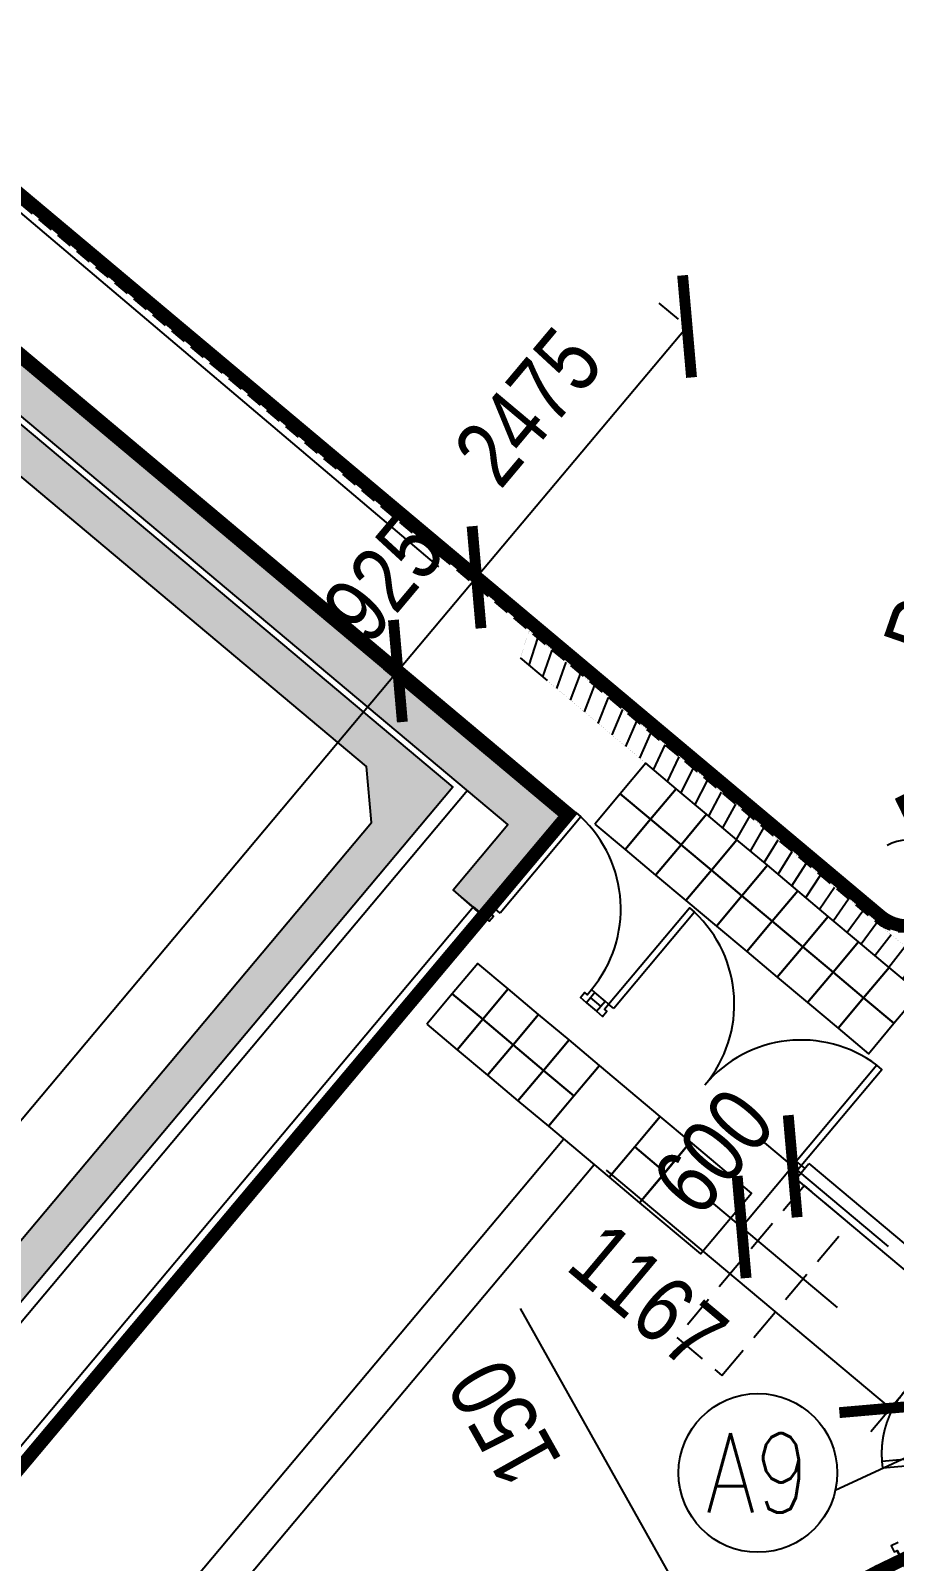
# Model space of a CAD drawing. Header units: millimetres. Extents: x 834140250 to 834644390, y 817877047 to 817987022.
# Drawn here: x 834383485 to 834390013, y 817957464 to 817969035 of the extents above; entities that cross this region are included whole.
import ezdxf
from ezdxf.enums import TextEntityAlignment as Align

# ---------------------------------------------------------------- set-up
doc = ezdxf.new("R2010")
doc.units = ezdxf.units.MM
doc.header["$LTSCALE"] = 1000
doc.header["$MEASUREMENT"] = 0
doc.linetypes.add('3B52X-MAGP-P-L000_XB$0$HIDDEN', pattern=[0.375, 0.25, -0.125])
doc.linetypes.add('3B52X-MAGP-P-L000_XB$0$HIDDEN2', pattern=[0.1875, 0.125, -0.0625])
doc.layers.get('Defpoints').update_dxf_attribs({"color": 150})
for name, color, linetype in [('3B52X-MAGP-P-L000_XB$0$VPA Window', 4, 'Continuous'), ('3B52X-MAGP-P-L000_XB$0$VPA060_Hatch', 252, 'Continuous'), ('3B52X-MAGP-P-L000_XB$0$VPA060_Tactile', 8, 'Continuous'), ('3B52X-MAGP-P-L000_XB$0$VPA090_Building Line Above', 1, '3B52X-MAGP-P-L000_XB$0$HIDDEN2'), ('3B52X-MAGP-P-L000_XB$0$VPA220_Wall-Conc', 3, 'Continuous'), ('3B52X-MAGP-P-L000_XB$0$VPA240_Retaining wall', 3, 'Continuous'), ('3B52X-MAGP-P-L000_XB$0$VPA240_Stair Ramp', 1, 'Continuous'), ('3B52X-MAGP-P-L000_XB$0$VPA315_Door', 1, 'Continuous'), ('3B52X-MAGP-P-L000_XB$0$VPA315_Doors', 1, 'Continuous'), ('3B52X-MAGP-P-L000_XB$0$VPA520_Drainage', 8, 'Continuous'), ('3B52X-MAGP-P-L000_XB$0$VPA726_Loose Furniture', 7, '3B52X-MAGP-P-L000_XB$0$HIDDEN'), ('GFA', 2, 'Continuous'), ('MGD031_1', 7, 'Continuous'), ('VPA040_Text', 3, 'Continuous')]:
    doc.layers.add(name, color=color, linetype=linetype)
doc.layers.add('VPA280_Structure', color=2, linetype='Continuous', lineweight=5)
doc.styles.add('1_2.5mm', font='arial.ttf', dxfattribs={"width": 0.8, "height": 0.0025})
doc.styles.add('Style-Arial', font='arial.ttf', dxfattribs={"width": 0.8})
doc.styles.add('T1', font='simplex.shx', dxfattribs={"width": 0.8})
doc.dimstyles.get("Standard").update_dxf_attribs({"dimtxt": 0.18, "dimasz": 0.18, "dimexe": 0.18, "dimexo": 0.06249999999999999, "dimgap": 0.09, "dimtad": 0, "dimtih": 1, "dimtoh": 1, "dimdec": 4, "dimzin": 1, "dimdsep": 46, "dimtxsty": '1_2.5mm', "dimcen": 0, "dimadec": 0, "dimazin": 0, "dimtfac": 1, "dimtdec": 4, "dimtofl": 0, "dimtmove": 0, "dimatfit": 3, "dimfxl": 0, "dimtolj": 1, "dimtzin": 1, "dimarcsym": 0})

# ---------------------------------------------------------------- blocks, each defined once
blk = doc.blocks.new('_ArchTick')
at = {"color": 0, "linetype": 'ByBlock', "const_width": 0.15}
blk.add_lwpolyline([(-0.5, -0.5), (0.5, 0.5)], dxfattribs=at)
blk = doc.blocks.new('*D32')
at = {"layer": 'Defpoints', "color": 0}
for p in [(834386260.5289018, 817964194.6418462), (834386404.9058297, 817964073.4952191), (834379044.9876467, 817955302.2864102)]:
    blk.add_point(p, dxfattribs=at)
at = {"layer": 'MGD031_1', "color": 0, "lineweight": -2}
for p, q in [((834386195.1626835, 817964249.4906161), (834386050.7857556, 817964370.6372432)), ((834378900.6107719, 817955423.4329928), (834386260.5289018, 817964194.6418462)), ((834378835.2445005, 817955478.2818072), (834378690.8676257, 817955599.4283898))]:
    blk.add_line(p, q, dxfattribs=at)
at = {"layer": 'MGD031_1', "color": 0, "lineweight": -2, "xscale": 547.6004642393601, "yscale": 547.6004642393601, "zscale": 547.6004642393601}
for p, rotation in [((834386260.5289018, 817964194.6418462), 49.99999993868348), ((834378900.6107719, 817955423.4329928), 229.9999999386835)]:
    blk.add_blockref('_ArchTick', p, dxfattribs=dict(at, rotation=rotation))
at = {"layer": 'MGD031_1', "color": 0, "insert": (834382175.2658908, 817960149.1278118), "char_height": 500, "attachment_point": 5, "rotation": 49.999999938683494, "style": 'Style-Arial'}
blk.add_mtext('11450', dxfattribs=at)
blk = doc.blocks.new('*D33')
at = {"layer": 'Defpoints', "color": 0}
for p in [(834386855.1074405, 817964903.2329535), (834386999.4843671, 817964782.0863274), (834386404.9058292, 817964073.4952193)]:
    blk.add_point(p, dxfattribs=at)
at = {"layer": 'MGD031_1', "color": 0, "lineweight": -2}
for p, q in [((834386789.741221, 817964958.0817244), (834386645.3642944, 817965079.2283504)), ((834386260.5289023, 817964194.641846), (834386855.1074405, 817964903.2329535)), ((834386195.1626831, 817964249.4906163), (834386050.7857561, 817964370.6372428))]:
    blk.add_line(p, q, dxfattribs=at)
at = {"layer": 'MGD031_1', "color": 0, "lineweight": -2, "xscale": 547.6004642393601, "yscale": 547.6004642393601, "zscale": 547.6004642393601}
for p, rotation in [((834386855.1074405, 817964903.2329535), 49.99999993868348), ((834386260.5289023, 817964194.641846), 229.9999999386835)]:
    blk.add_blockref('_ArchTick', p, dxfattribs=dict(at, rotation=rotation))
at = {"layer": 'MGD031_1', "color": 0, "insert": (834386152.5142255, 817964889.0277921), "char_height": 500, "attachment_point": 5, "rotation": 49.999999938683494, "style": 'Style-Arial'}
blk.add_mtext('925', dxfattribs=at)
blk = doc.blocks.new('*D34')
at = {"layer": 'Defpoints', "color": 0}
for p in [(834390221.894226, 817962898.7492847), (834390115.5243585, 817962591.6561154)]:
    blk.add_point(p, dxfattribs=at)
at = {"layer": 'MGD031_1', "color": 0, "lineweight": -2}
blk.add_line((834390221.8942258, 817962898.7492852), (834391175.1112256, 817965650.7168944), dxfattribs=at)
blk.add_arc((834390115.5243584, 817962591.6561158), 324.9934819936752, 8.272538129776175, 119.1656145439335, dxfattribs=at)
at = {"layer": 'MGD031_1', "color": 0, "lineweight": -2, "xscale": 547.6004642393601, "yscale": 547.6004642393601, "zscale": 547.6004642393601, "rotation": 250.8951149905775}
blk.add_blockref('_ArchTick', (834390221.8942258, 817962898.7492852), dxfattribs=at)
at = {"layer": 'MGD031_1', "color": 0, "insert": (834390377.6252134, 817964965.3973608), "char_height": 500, "attachment_point": 5, "rotation": 70.8951149905775, "style": 'Style-Arial'}
blk.add_mtext('R325', dxfattribs=at)
blk = doc.blocks.new('*D63')
at = {"layer": 'Defpoints', "color": 0}
for p in [(834392584.0147717, 817956723.8798493), (834389379.1210192, 817955983.6949282), (834389693.8677514, 817955330.7366765)]:
    blk.add_point(p, dxfattribs=at)
at = {"layer": 'MGD031_1', "color": 0, "lineweight": -2}
for p, q in [((834392465.1257513, 817956970.5212245), (834392150.379019, 817957623.479476)), ((834392269.2680395, 817957376.8381008), (834389379.1210192, 817955983.6949279)), ((834389574.9787312, 817955577.3780515), (834389260.2319989, 817956230.3363031))]:
    blk.add_line(p, q, dxfattribs=at)
at = {"layer": 'MGD031_1', "color": 0, "lineweight": -2, "xscale": 547.6004642393601, "yscale": 547.6004642393601, "zscale": 547.6004642393601}
for p, rotation in [((834392269.2680395, 817957376.8381008), 25.73555168244227), ((834389379.1210192, 817955983.6949279), 205.7355516824422)]:
    blk.add_blockref('_ArchTick', p, dxfattribs=dict(at, rotation=rotation))
at = {"layer": 'MGD031_1', "color": 0, "insert": (834390594.3814411, 817957157.0255622), "char_height": 500, "attachment_point": 5, "rotation": 25.73555168244229, "style": 'Style-Arial'}
blk.add_mtext('3208', dxfattribs=at)
blk = doc.blocks.new('*D64')
at = {"layer": 'Defpoints', "color": 0}
for p in [(834388945.4852672, 817956883.2945544), (834389018.9915309, 817956752.4604665), (834388746.3277049, 817956599.2702739)]:
    blk.add_point(p, dxfattribs=at)
at = {"layer": 'MGD031_1', "color": 0, "lineweight": -2}
for p, q in [((834388672.8214412, 817956730.1043618), (834387186.6272944, 817959375.3871654)), ((834388706.7791781, 817956749.1827717), (834388434.1153522, 817956595.9925792)), ((834388780.2854419, 817956618.3486838), (834388507.621616, 817956465.1584914)), ((834388746.3277049, 817956599.2702739), (834389014.55127, 817956121.8580961))]:
    blk.add_line(p, q, dxfattribs=at)
at = {"layer": 'MGD031_1', "color": 0, "lineweight": -2, "xscale": 547.6004642393601, "yscale": 547.6004642393601, "zscale": 547.6004642393601}
for p, rotation in [((834388672.8214412, 817956730.1043618), 299.3285000423941), ((834388746.3277049, 817956599.2702739), 119.3285000423941)]:
    blk.add_blockref('_ArchTick', p, dxfattribs=dict(at, rotation=rotation))
at = {"layer": 'MGD031_1', "color": 0, "insert": (834387066.3531749, 817958509.289485), "char_height": 500, "attachment_point": 5, "rotation": 119.3285000423941, "style": 'Style-Arial'}
blk.add_mtext('150', dxfattribs=at)
blk = doc.blocks.new('*D69')
at = {"layer": 'Defpoints', "color": 0}
for p in [(834388446.0067762, 817966799.1929483), (834388590.3837006, 817966678.0463241), (834386999.4843671, 817964782.0863273)]:
    blk.add_point(p, dxfattribs=at)
at = {"layer": 'MGD031_1', "color": 0, "lineweight": -2}
for p, q in [((834388380.6405544, 817966854.0417211), (834388236.2636302, 817966975.1883453)), ((834386855.1074404, 817964903.2329535), (834388446.0067762, 817966799.1929483)), ((834386789.7412211, 817964958.0817243), (834386645.3642943, 817965079.2283505))]:
    blk.add_line(p, q, dxfattribs=at)
at = {"layer": 'MGD031_1', "color": 0, "lineweight": -2, "xscale": 547.6004642393601, "yscale": 547.6004642393601, "zscale": 547.6004642393601}
for p, rotation in [((834388446.0067762, 817966799.1929483), 49.99999993868348), ((834386855.1074404, 817964903.2329535), 229.9999999386835)]:
    blk.add_blockref('_ArchTick', p, dxfattribs=dict(at, rotation=rotation))
at = {"layer": 'MGD031_1', "color": 0, "insert": (834387245.2531624, 817966191.3033432), "char_height": 500, "attachment_point": 5, "rotation": 49.999999938683494, "style": 'Style-Arial'}
blk.add_mtext('2475', dxfattribs=at)
blk = doc.blocks.new('*D77')
at = {"layer": 'Defpoints', "color": 0}
for p in [(834388858.5837852, 817959991.2336015), (834390178.5963701, 817959667.0781394), (834389792.814375, 817959207.3210652)]:
    blk.add_point(p, dxfattribs=at)
at = {"layer": 'MGD031_1', "color": 0, "lineweight": -2}
for p, q in [((834389968.853223, 817959843.0735352), (834389034.6226288, 817960626.9860749)), ((834389244.365776, 817960450.9906791), (834388858.5837852, 817959991.2336015)), ((834389583.071228, 817959383.3164611), (834388648.840638, 817960167.2289972))]:
    blk.add_line(p, q, dxfattribs=at)
at = {"layer": 'MGD031_1', "color": 0, "lineweight": -2, "xscale": 547.6004642393601, "yscale": 547.6004642393601, "zscale": 547.6004642393601}
for p, rotation in [((834389244.365776, 817960450.9906791), 50.00000025691691), ((834388858.5837852, 817959991.2336015), 230.0000002569169)]:
    blk.add_blockref('_ArchTick', p, dxfattribs=dict(at, rotation=rotation))
at = {"layer": 'MGD031_1', "color": 0, "insert": (834388646.1708326, 817960561.2025303), "char_height": 500, "attachment_point": 5, "rotation": 50.00000025691692, "style": 'Style-Arial'}
blk.add_mtext('600', dxfattribs=at)
blk = doc.blocks.new('*D78')
at = {"layer": 'Defpoints', "color": 0}
for p in [(834389658.302721, 817958235.2285231), (834391088.4839851, 817958124.2150989), (834390876.9023337, 817957872.0619063)]:
    blk.add_point(p, dxfattribs=at)
at = {"layer": 'MGD031_1', "color": 0, "lineweight": -2}
for p, q in [((834389982.9740775, 817958622.1567782), (834387838.2864321, 817960421.7633942)), ((834389834.2981179, 817958444.9716696), (834390158.9694743, 817958831.8999244)), ((834390912.4885877, 817957914.4719528), (834390700.9069365, 817957662.3187604)), ((834390876.9023335, 817957872.0619066), (834391296.3886259, 817957520.0711126))]:
    blk.add_line(p, q, dxfattribs=at)
at = {"layer": 'MGD031_1', "color": 0, "lineweight": -2, "xscale": 547.6004642393601, "yscale": 547.6004642393601, "zscale": 547.6004642393601}
for p, rotation in [((834389982.9740775, 817958622.1567782), 319.9999999386835), ((834390876.9023335, 817957872.0619066), 139.9999999386835)]:
    blk.add_blockref('_ArchTick', p, dxfattribs=dict(at, rotation=rotation))
at = {"layer": 'MGD031_1', "color": 0, "insert": (834388151.0535702, 817959468.646934), "char_height": 500, "attachment_point": 5, "rotation": 319.99999993868346, "style": 'Style-Arial'}
blk.add_mtext('1167', dxfattribs=at)
blk = doc.blocks.new('door_800')
at = {"layer": '3B52X-MAGP-P-L000_XB$0$VPA315_Door', "color": 253}
for points in [[(591.364559173584, 704.7609226703644), (552.7973053455353, 658.798253774643), (591.0995293855667, 626.6588755846024), (607.1692185401917, 645.8099875450134), (645.4714425802231, 613.6706093549728), (667.9690073728561, 640.4821661710739)], [(0, 0), (38.56725382804871, 45.96266889572144), (76.86947786808014, 13.82329070568085), (60.79978883266449, -5.327821373939514), (99.10201287269592, -37.4671995639801), (76.60444808006287, -64.27875638008118)]]:
    blk.add_lwpolyline(points, dxfattribs=at)
blk.add_lwpolyline([(131.2413910627365, 0.8350244760513306), (99.10201287269592, -37.4671995639801), (749.1123096942902, -582.8905342817307), (781.2516878843307, -544.5883102416992)], close=True, dxfattribs=at)
blk.add_arc((99.10201287269592, -37.4671995639801), 849.9999999545314, 323.3722893022553, 53.3722893022553, dxfattribs=at)
blk = doc.blocks.new('GFA_GF')
at = {"layer": '3B52X-MAGP-P-L000_XB$0$VPA060_Hatch'}
h = blk.add_hatch(dxfattribs=at)
h.set_pattern_fill('AR-CONC', color=253, scale=20, style=0)
h.set_pattern_definition([(100.0000034936039, (-2589.171031594276, 22801.16369593143), (101.8233703102381, 101.8233826693934), [15, -165]), (45.00000349360389, (-2589.171031594276, 22801.16369593143), (-133.0800530505929, 75.44201099675088), [12, -132]), (150.4514034936039, (-2580.685751676559, 22809.64897811413), (-31.25654429055805, 177.2654165779289), [12.748038, -140.2284223999999]), (96.18420349360387, (-2619.812810897827, 22826.87519848347), (162.5608400799546, 142.2321105501147), [22.5, -247.5]), (146.6356034936039, (-2606.266066789627, 22838.72786581516), (-29.08561148409133, 268.4288121395425), [19.1220576, -210.3426]), (41.1842034936039, (-2619.812810897827, 22826.87519848347), (-29.08582108746876, 268.4287894873709), [18, -198]), (71.0000034936039, (-2599.296614766121, 22835.76821243763), (138.4216818048328, 39.69178763793873), [15, -165]), (16.0000034936039, (-2599.296614766121, 22835.76821243763), (-79.81942432325009, 130.5015595458056), [12, -132]), (121.4514034936039, (-2587.761472582817, 22839.07585406303), (58.60238968035699, 170.1933001010494), [12.748038, -140.2284224]), (87.50000349360391, (-2589.171031594276, 22801.16369593143), (-49.43905923155839, 44.65900382116087), [0, -130.3999999999999, 0, -133.9999999999999, 0, -132.4999999999999]), (57.5000034936039, (-2589.171031594276, 22801.16369593143), (-26.60781775622365, 91.00918214252664), [0, -76.39999999999999, 0, -127.4, 0, -50.5]), (17.50000349360391, (-2617.839356899261, 22766.99811196327), (72.08249157022748, 78.88674814585838), [0, -50, 0, -156, 0, -207]), (7.500003493603904, (-2630.695108175278, 22751.6772223711), (59.63598943716401, 102.2185569642345), [0, -65, 0, -103.6, 0, -147])])
h.paths.add_polyline_path([(-1340.704459071159, 34200.77043092251), (-1163.189062833786, 34443.43951404095), (11844.13612949848, 23528.77547049522), (11233.59735751152, 22801.16369593143), (11008.28812217712, 22999.36964643002), (11421.59488248825, 23491.92976307869)])
h.paths.add_polyline_path([(-2589.171031594276, 24739.82126700878), (-2332.05189871788, 25046.24394118786), (-1795.820788383484, 24596.2926145792), (-2052.939791679382, 24289.8701107502)])
h = blk.add_hatch(dxfattribs=at)
h.set_pattern_fill('AR-CONC', color=253, scale=20, style=0)
h.set_pattern_definition([(49.99999999999999, (934.046479344368, 18390.07432639599), (143.4520365201507, -12.55042699651902), [15, -165]), (355, (934.046479344368, 18390.07432639599), (-27.7502667226, 150.4384267400024), [12, -132]), (100.4514, (946.0008153915405, 18389.02845835686), (115.7018763428043, 137.8879084121907), [12.748038, -140.2284224]), (46.18420000000002, (934.046479344368, 18430.07432639599), (213.4482097251289, -33.10380286580362), [22.49999999999999, -247.4999999999999]), (96.6356, (951.83382833004, 18427.31566500664), (186.9325411097407, 194.8235741800883), [19.1220576, -210.3426]), (351.1842, (934.046479344368, 18430.07432639599), (186.9323890267254, 194.8237201850649), [18, -198]), (21, (954.046479344368, 18420.07432639599), (119.3814104236923, -80.52377813306776), [15, -165]), (326.0000000000001, (954.046479344368, 18420.07432639599), (48.66306638431634, 145.0300090093706), [12, -132]), (71.4514, (963.9949259757996, 18413.36400520802), (168.044525716298, 64.50609934199048), [12.748038, -140.2284224]), (37.50000000000001, (934.046479344368, 18390.07432639599), (2.431971063458134, 66.5787707662623), [0, -130.4, 0, -134, 0, -132.5]), (7.499999999999999, (934.046479344368, 18390.07432639599), (52.61390748842972, 78.88234237647205), [0, -76.39999999999999, 0, -127.4, 0, -50.5]), (327.5, (889.4464793205261, 18390.07432639599), (106.7644872344818, -4.51097434687596), [0, -50, 0, -156, 0, -207]), (317.5, (869.4464793205261, 18390.07432639599), (116.6372338684772, 20.02099646646353), [0, -65, 0, -103.6, 0, -147])])
h.paths.add_polyline_path([(3351.913693785667, 24780.48001253605), (3388.890743613243, 24357.83039665222), (5955.139615535736, 22204.49191176891), (4348.165261149406, 20289.3744546175), (4385.140920877457, 19866.72318208218), (5542.423031210899, 18895.66009736061), (6598.021953821182, 18988.01306545734), (10390.93776750565, 23508.23945713043), (10353.96323335171, 23930.88694214821), (6056.462126851082, 27536.9181728363), (5633.812501430511, 27499.94111144543)], flags=16)
h.paths.add_polyline_path([(5789.671724915504, 28152.40404856205), (11006.42618668079, 23775.02774429321), (6555.123737335205, 18470.17135930061), (6325.310086727142, 18663.00790905952), (5867.398720860481, 18622.94584321976), (5671.99631690979, 18390.07432639599), (934.046479344368, 22365.68628764153)])
h.paths.add_polyline_path([(5339.653716444969, 21937.70152938366), (5302.674118280411, 22360.34810805321), (3196.054460525513, 24128.01706373692), (2773.404844641685, 24091.04001402855), (1552.111884474754, 22635.55974280834), (1589.088934540749, 22212.9101266861), (3695.705092549324, 20445.23700118065), (4118.353318452835, 20482.21239411831)], flags=16)
h = blk.add_hatch(dxfattribs=at)
h.set_pattern_fill('AR-CONC', color=253, scale=20, style=0)
h.set_pattern_definition([(49.99999999999999, (834399403.5779446, 817920156.1772425), (143.4520365201507, -12.55042699651902), [15, -165]), (355, (834399403.5779446, 817920156.1772425), (-27.7502667226, 150.4384267400024), [12, -132]), (100.4514, (834399415.5322806, 817920155.1313746), (115.7018763428043, 137.8879084121907), [12.748038, -140.2284224]), (46.18420000000002, (834399403.5779446, 817920196.1772425), (213.4482097251289, -33.10380286580362), [22.49999999999999, -247.4999999999999]), (96.6356, (834399421.3652936, 817920193.418581), (186.9325411097407, 194.8235741800883), [19.1220576, -210.3426]), (351.1842, (834399403.5779446, 817920196.1772425), (186.9323890267254, 194.8237201850649), [18, -198]), (21, (834399423.5779446, 817920186.1772425), (119.3814104236923, -80.52377813306776), [15, -165]), (326.0000000000001, (834399423.5779446, 817920186.1772425), (48.66306638431634, 145.0300090093706), [12, -132]), (71.4514, (834399433.5263911, 817920179.4669213), (168.044525716298, 64.50609934199048), [12.748038, -140.2284224]), (37.50000000000001, (834399403.5779446, 817920156.1772425), (2.431971063458134, 66.5787707662623), [0, -130.4, 0, -134, 0, -132.5]), (7.499999999999999, (834399403.5779446, 817920156.1772425), (52.61390748842972, 78.88234237647205), [0, -76.39999999999999, 0, -127.4, 0, -50.5]), (327.5, (834399358.9779447, 817920156.1772425), (106.7644872344818, -4.510974346875951), [0, -50, 0, -156, 0, -207]), (317.5, (834399338.9779447, 817920156.1772425), (116.6372338684772, 20.02099646646354), [0, -65, 0, -103.6, 0, -147])])
edge = h.paths.add_edge_path(flags=17)
edge.add_line((4669.99081492424, 6400.000000119209), (4375.864941716194, 6400.000000119209))
edge.add_line((4375.864941716194, 6400.000000119209), (4812.102622866631, 6033.953103899956))
edge.add_arc((8418.747860908508, 7644.784747481346), 3950.021323620073, 198.3688839907443, 204.066914657053, ccw=False)
edge = h.paths.add_edge_path()
edge.add_line((4812.102622866631, 6033.953103899956), (4375.864941716194, 6400.000000119209))
edge.add_line((4375.864941716194, 6400.000000119209), (4355.106813549995, 6400.000000119209))
edge.add_arc((8418.716197490692, 7644.763788342476), 4249.983307464022, 197.0308606786462, 218.098155601729)
edge.add_line((5074.171074867249, 5022.479281187057), (5306.47010576725, 5212.420541405678))
edge.add_arc((8418.747861385345, 7644.784748315811), 3950.021324394689, 204.0669146652843, 218.00898794895, ccw=False)
edge = h.paths.add_edge_path()
edge.add_line((14758.72696197033, 20234.85090553761), (15690.76899850368, 21345.61535251141))
edge.add_line((15690.76899850368, 21345.61535251141), (15920.58233129978, 21152.77907001972))
edge.add_line((15920.58233129978, 21152.77907001972), (14988.54029262066, 20042.01462078094))
edge.add_line((14988.54029262066, 20042.01462078094), (17301.99451732635, 18100.79604828358))
edge.add_line((17301.99451732635, 18100.79604828358), (18105.47902500629, 19058.35159659386))
edge.add_line((18105.47902500629, 19058.35159659386), (18335.2923579216, 18865.51531362534))
edge.add_line((18335.2923579216, 18865.51531362534), (16874.3315615654, 17124.41003656387))
edge.add_arc((19950.00000035763, 14543.61778283119), 4015.000000287576, 139.9999999877726, 179.9999999982988)
edge.add_line((15935, 14543.6177829504), (15935, 7999.999999523163))
edge.add_line((15935, 7999.999999523163), (15635, 7999.999999523163))
edge.add_line((15635, 7999.999999523163), (15635, 10999.99999952316))
edge.add_line((15635, 10999.99999952316), (15635, 11299.99999952316))
edge.add_line((15635, 11299.99999952316), (15635, 13971.4147452116))
edge.add_line((15635, 13971.4147452116), (14815.96099662781, 13971.4147452116))
edge.add_line((14815.96099662781, 13971.4147452116), (13053.97842180729, 17021.24373209476))
edge.add_arc((25735.29270875454, -4928.856331706047), 25350.00246262712, 120.0164774375186, 144.0164626531961)
edge.add_arc((8418.749066114426, 7644.785106897354), 3950.022491852898, 144.0168895969588, 198.3688838593637)
edge.add_line((4669.990908622742, 6400), (1577.308505892754, 6400.000000476837))
edge.add_arc((-2300.171882510185, 4785.405402541161), 4200.210694492894, 22.60699317670514, 49.99999998959423)
edge.add_line((399.6715105772018, 8002.953464508057), (-9595.549460887909, 16389.93964958191))
edge.add_line((-9595.549460887909, 16389.93964958191), (-9338.441015601158, 16696.35462939739))
edge.add_line((-9338.441015601158, 16696.35462939739), (-8765.843454003334, 16215.8885768652))
edge.add_line((-8765.843454003334, 16215.8885768652), (-8894.398885726929, 16062.6820756197))
edge.add_line((-8894.398885726929, 16062.6820756197), (-5387.807707905769, 13120.30660033226))
edge.add_line((-5387.807707905769, 13120.30660033226), (-5018.204831361771, 13560.78215587139))
edge.add_line((-5018.204831361771, 13560.78215587139), (-4864.995942115784, 13432.22463333607))
edge.add_line((-4864.995942115784, 13432.22463333607), (-5234.59881734848, 12991.74907898903))
edge.add_line((-5234.59881734848, 12991.74907898903), (-3549.301043510437, 11577.61633789539))
edge.add_line((-3549.301043510437, 11577.61633789539), (-3115.419398188591, 12094.69632971287))
edge.add_line((-3115.419398188591, 12094.69632971287), (-2962.210518836975, 11966.13881409168))
edge.add_line((-2962.210518836975, 11966.13881409168), (-3396.092154622078, 11449.0588157177))
edge.add_line((-3396.092154622078, 11449.0588157177), (-3281.192103862762, 11352.62340319157))
edge.add_line((-3281.192103862762, 11352.62340319157), (-3120.487859845161, 11544.14607441425))
edge.add_line((-3120.487859845161, 11544.14607441425), (-2507.652151584625, 11029.91617846489))
edge.add_line((-2507.652151584625, 11029.91617846489), (-2668.352561712265, 10838.40078175068))
edge.add_line((-2668.352561712265, 10838.40078175068), (528.2290325164795, 8156.162353157997))
edge.add_arc((-2446.506817698479, 4671.498859405518), 4581.695433269801, 26.278853227204877, 49.513768639956595, ccw=False)
edge.add_line((1661.669927000999, 6700), (4275.070816159248, 6700))
edge.add_arc((8418.750927686691, 7644.785138964653), 4250.02397940018, 144.0168745552077, 192.8442255567613, ccw=False)
edge.add_arc((25735.29270875454, -4928.856331706047), 25650.00246259042, 119.34633505658181, 144.0164626532238, ccw=False)
edge.add_line((13164.54626882076, 17429.56401216984), (14989.10889220238, 14271.4147452116))
edge.add_line((14989.10889220238, 14271.4147452116), (15635, 14271.4147452116))
edge.add_line((15635, 14271.4147452116), (15635.00000023842, 14543.6177829504))
edge.add_arc((19950.00000059605, 14543.6177829504), 4315.000000357628, 139.9999999910598, 180, ccw=False)
edge.add_line((16644.51822865009, 17317.24631953239), (17109.15823471546, 17870.98271584511))
edge.add_line((17109.15823471546, 17870.98271584511), (14565.89067590237, 20005.03756964207))
edge.add_line((14565.89067590237, 20005.03756964207), (14758.72696197033, 20234.85090553761))
at = {"layer": '3B52X-MAGP-P-L000_XB$0$VPA520_Drainage', "ltscale": 20}
h = blk.add_hatch(dxfattribs=at)
h.set_pattern_fill('ANSI31', color=253, scale=1000)
h.set_pattern_definition([(45, (-834236357.2756484, -817907475.1304626), (-88.38834764831843, 88.38834764831844), [])])
edge = h.paths.add_edge_path()
edge.add_line((11581.49129450321, 24956.88593828678), (14641.28103232384, 22389.42008244991))
edge.add_line((14641.28103232384, 22389.42008244991), (14512.72350847721, 22236.21119379997))
edge.add_line((14512.72350847721, 22236.21119379997), (11515.11334729195, 24751.5047699213))
edge.add_line((11515.11334729195, 24751.5047699213), (11581.48206865788, 24956.87494289875))
blk.add_lwpolyline([(11362.99005150795, 22823.13106334209), (11324.68782937527, 22855.27044379711), (11935.33605873585, 23583.01266467571), (11973.63828086853, 23550.8732842207)], close=True)
for points in [[(11233.59751284122, 22801.1635658741), (11279.56017947197, 22762.59630930424), (11311.69955992699, 22800.89853143692), (11292.54844880104, 22816.96822166443), (11324.68782937527, 22855.27044379711), (11297.87627387047, 22877.76801013947)], [(12014.96284472942, 22145.52020382881), (11969.00017809868, 22184.08746039867), (12001.1395585537, 22222.38968253136), (12020.29066967964, 22206.31999230385), (12052.43005013466, 22244.62221443653), (12079.24160563946, 22222.12464809418)]]:
    blk.add_lwpolyline(points)
blk.add_arc((11324.68782937527, 22855.27044379711), 950, 320.0000034931815, 46.98303937995968)
at = {"layer": '3B52X-MAGP-P-L000_XB$0$VPA Window', "color": 253}
blk.add_lwpolyline([(12079.24178624153, 22222.12489640713), (12014.96303331852, 22145.52044832706), (12091.56728076935, 22081.24145328999), (12155.84603333473, 22157.84590435028), (12079.24178624153, 22222.12489640713)], close=True, dxfattribs=at)
blk.add_lwpolyline([(12123.70665717125, 22119.54367887974), (12047.10239768028, 22183.8226634264)], dxfattribs=at)
at = {"layer": '3B52X-MAGP-P-L000_XB$0$VPA060_Hatch', "color": 253}
blk.add_line((11515.11334729195, 24751.5047699213), (11719.02905011177, 24580.39917945862), dxfattribs=at)
at = {"layer": '3B52X-MAGP-P-L000_XB$0$VPA060_Tactile', "color": 253}
for points in [[(12270.65344798565, 23725.91329145432), (12500.46678102016, 23533.07700872421), (12693.30306398869, 23762.89034163952), (12463.48973107338, 23955.72662448883), (12270.65344798565, 23725.91329145432)], [(12077.81716525555, 23496.09995830059), (12307.63049829006, 23303.26367557049), (12500.46678125858, 23533.07700848579), (12270.65344834328, 23725.91329133511), (12077.81716525555, 23496.09995830059)], [(12500.46678090096, 23533.07700848579), (12730.28011393547, 23340.24072575569), (12923.11639690399, 23570.054058671), (12693.30306398869, 23762.89034152031), (12500.46678090096, 23533.07700848579)], [(12307.63049781322, 23303.26367509365), (12537.44383084774, 23110.42739236355), (12730.28011381626, 23340.24072527885), (12500.46678090096, 23533.07700812817), (12307.63049781322, 23303.26367509365)], [(12730.28011369705, 23340.24072539806), (12960.09344673157, 23147.40444266796), (13152.92972970009, 23377.21777558327), (12923.11639678478, 23570.05405843258), (12730.28011369705, 23340.24072539806)], [(12960.09344661236, 23147.40444254875), (13189.90677964687, 22954.56815981865), (13382.74306261539, 23184.38149273396), (13152.92972970009, 23377.21777558327), (12960.09344661236, 23147.40444254875)], [(12537.44383072853, 23110.42739224434), (12767.25716376305, 22917.59110951424), (12960.09344673157, 23147.40444242954), (12730.28011381626, 23340.24072527885), (12537.44383072853, 23110.42739224434)], [(12767.25716376305, 22917.59110951424), (12997.07049679756, 22724.75482678413), (13189.90677976608, 22954.56815969944), (12960.09344685078, 23147.40444254875), (12767.25716376305, 22917.59110951424)], [(13189.90677940845, 22954.56815981865), (13419.72011244297, 22761.73187708855), (13612.55639541149, 22991.54521000385), (13382.74306249619, 23184.38149285316), (13189.90677940845, 22954.56815981865)], [(12997.07049655914, 22724.75482678413), (13226.88382959366, 22531.91854405403), (13419.72011256218, 22761.73187696934), (13189.90677964687, 22954.56815981865), (12997.07049655914, 22724.75482678413)], [(13419.72011220455, 22761.73187696934), (13649.53344523907, 22568.89559423923), (13842.36972820759, 22798.70892715454), (13612.55639529228, 22991.54521000385), (13419.72011220455, 22761.73187696934)], [(13649.53344500065, 22568.89559388161), (13879.34677803516, 22376.0593111515), (14072.18306100368, 22605.87264406681), (13842.36972808838, 22798.70892691612), (13649.53344500065, 22568.89559388161)], [(13226.88382911682, 22531.91854357719), (13456.69716215134, 22339.08226084709), (13649.53344511986, 22568.8955937624), (13419.72011220455, 22761.73187661171), (13226.88382911682, 22531.91854357719)], [(13456.69716203213, 22339.08226072788), (13686.51049506664, 22146.24597799778), (13879.34677803516, 22376.05931091309), (13649.53344511986, 22568.8955937624), (13456.69716203213, 22339.08226072788)], [(13879.34677791595, 22376.0593110323), (14109.16011095047, 22183.22302830219), (14301.99639391899, 22413.0363612175), (14072.18306100368, 22605.87264406681), (13879.34677791595, 22376.0593110323)], [(11001.1336671114, 22212.97948300838), (11230.94700014591, 22020.14320027828), (11423.78328311443, 22249.95653319359), (11193.96995019913, 22442.7928160429), (11001.1336671114, 22212.97948300838)], [(13686.51049506664, 22146.24597799778), (13916.32382810116, 21953.40969526768), (14109.16011106968, 22183.22302818298), (13879.34677815437, 22376.0593110323), (13686.51049506664, 22146.24597799778)], [(14109.16011083126, 22183.2230284214), (14338.97344386578, 21990.3867456913), (14531.8097268343, 22220.20007860661), (14301.99639391899, 22413.03636145592), (14109.16011083126, 22183.2230284214)], [(11230.9470000267, 22020.14320003986), (11460.76033306122, 21827.30691730976), (11653.59661602974, 22057.12025022507), (11423.78328311443, 22249.95653307438), (11230.9470000267, 22020.14320003986)], [(10808.29738438129, 21983.16614985466), (11038.11071741581, 21790.32986712456), (11230.94700038433, 22020.14320003986), (11001.13366746902, 22212.97948288918), (10808.29738438129, 21983.16614985466)], [(13916.32382798195, 21953.40969538689), (14146.13716101646, 21760.57341265678), (14338.97344398499, 21990.38674557209), (14109.16011106968, 22183.2230284214), (13916.32382798195, 21953.40969538689)], [(11038.11071693897, 21790.32986664772), (11267.92404997349, 21597.49358391762), (11460.76033294201, 21827.30691683292), (11230.9470000267, 22020.14319968224), (11038.11071693897, 21790.32986664772)], [(11460.7603328228, 21827.30691695213), (11690.57366585732, 21634.47063422203), (11883.40994882584, 21864.28396713734), (11653.59661591053, 22057.12024998665), (11460.7603328228, 21827.30691695213)], [(11267.92404985428, 21597.49358379841), (11497.73738288879, 21404.65730106831), (11690.57366585732, 21634.47063398361), (11460.76033294201, 21827.30691683292), (11267.92404985428, 21597.49358379841)], [(11690.57366573811, 21634.47063410282), (11920.38699877262, 21441.63435137272), (12113.22328174114, 21671.44768428802), (11883.40994882584, 21864.28396713734), (11690.57366573811, 21634.47063410282)], [(12113.22328197956, 21671.44768416882), (11727.55071616173, 21211.8210183382), (12187.17738187313, 20826.14845263958), (12572.84994769096, 21285.7751185894)], [(11497.73738288879, 21404.65730106831), (11727.55071592331, 21211.8210183382), (11920.38699889183, 21441.63435125351), (11690.57366597652, 21634.47063410282), (11497.73738288879, 21404.65730106831)], [(12380.01366472244, 21055.96178555489), (12609.82699775696, 20863.12550282478), (12802.66328072548, 21092.93883574009), (12572.84994781017, 21285.7751185894), (12380.01366472244, 21055.96178555489)], [(12802.6632809639, 21092.93883550167), (12416.99071514606, 20633.31216967106), (12876.61738085747, 20247.63960397243), (13262.2899466753, 20707.26626992226)], [(12187.17738199234, 20826.14845240116), (12416.99071502686, 20633.31216967106), (12609.82699799538, 20863.12550258636), (12380.01366508007, 21055.96178543568), (12187.17738199234, 20826.14845240116)]]:
    blk.add_lwpolyline(points, close=True, dxfattribs=at)
for points in [[(1702.482847690582, 9031.05179643631), (11842.45738255978, 21115.40287697315)], [(1932.296180725098, 8838.215513467789), (12072.27071559429, 20922.56659400463)]]:
    blk.add_lwpolyline(points, dxfattribs=at)
at = {"layer": '3B52X-MAGP-P-L000_XB$0$VPA090_Building Line Above', "color": 253}
blk.add_lwpolyline([(-15508.87054622173, 18871.53141772747), (-15299.96457159519, 19120.49586248398), (-15146.79868924618, 18991.88708937168), (-1375.031600356102, 35404.44090116024), (-1528.240049958229, 35532.99803853035), (-1319.334077835083, 35781.96248185635), (14200.73636507988, 22759.07862305641, 0.4142135615605079), (14658.60678160191, 22799.13709306717, -1.340208180360775e-05), (16707.15731847286, 25240.37164461613, 0.3640005916453452)], format="xyb", dxfattribs=at)
at = {"layer": '3B52X-MAGP-P-L000_XB$0$VPA220_Wall-Conc', "color": 253}
blk.add_lwpolyline([(5789.671724915504, 28152.40404856205), (11006.42618668079, 23775.02774429321), (6555.123737335205, 18470.17135930061), (6325.310086727142, 18663.00790905952), (5867.398720860481, 18622.94584321976), (5671.99631690979, 18390.07432639599), (934.046479344368, 22365.68628764153), (5789.671724915504, 28152.40404856205)], dxfattribs=at)
for points in [[(3351.913693785667, 24780.48001253605), (3388.890743613243, 24357.83039665222), (5955.139615535736, 22204.49191176891), (4348.165261149406, 20289.3744546175), (4385.140920877457, 19866.72318208218), (5542.423031210899, 18895.66009736061), (6598.021953821182, 18988.01306545734), (10390.93776750565, 23508.23945713043), (10353.96323335171, 23930.88694214821), (6056.462126851082, 27536.9181728363), (5633.812501430511, 27499.94111144543)], [(11161.4981367588, 22870.8112578392), (6657.479640126228, 17503.1313419342), (6734.084082126617, 17438.85258293152), (11238.10258102417, 22806.53249680996)], [(13697.09270012379, 20929.856518507), (14662.30871868134, 20119.94411921501), (14565.89067578316, 20005.03756952286), (13600.67465722561, 20814.94996881485)]]:
    blk.add_lwpolyline(points, close=True, dxfattribs=at)
at = {"layer": '3B52X-MAGP-P-L000_XB$0$VPA240_Retaining wall', "color": 253, "linetype": '3B52X-MAGP-P-L000_XB$0$HIDDEN'}
blk.add_line((10585.79924452305, 24610.97590708733), (9458.14573276043, 25557.18955266476), dxfattribs=at)
at = {"layer": '3B52X-MAGP-P-L000_XB$0$VPA240_Retaining wall', "color": 253}
for p, q in [((11269.71839761734, 24010.9914522171), (10484.77111363411, 24669.6404286623)), ((10746.89260315895, 24475.80252933502), (10585.79924440384, 24610.97590708733)), ((11279.268045187, 24029.08649230003), (10746.89260315895, 24475.80252957344))]:
    blk.add_line(p, q, dxfattribs=at)
at = {"layer": '3B52X-MAGP-P-L000_XB$0$VPA240_Stair Ramp', "color": 253}
blk.add_line((11115.22067296505, 23749.00824928284), (3948.042221903801, 15207.61584961414), dxfattribs=at)
at = {"layer": '3B52X-MAGP-P-L000_XB$0$VPA315_Door', "color": 253}
for points in [[(12220.95990872383, 22103.20907461643), (12182.65768659115, 22135.34845519066), (12793.30591583252, 22863.09067595005), (12831.6081379652, 22830.95129549503)], [(13599.83990418911, 20946.19137465954), (13638.14212620258, 20914.05199408531), (14248.79035782814, 21641.79421281815), (14210.48813605309, 21673.93359363079)]]:
    blk.add_lwpolyline(points, close=True, dxfattribs=at)
for points in [[(12091.5673699379, 22081.24157714844), (12137.53003668785, 22042.67432057858), (12169.66941702366, 22080.97654271126), (12150.51830601692, 22097.04623293877), (12182.65768659115, 22135.34845519066), (12155.84613108635, 22157.84602153301)], [(13600.67492032051, 20814.94998347759), (13554.71225404739, 20853.51724028587), (13586.85163474083, 20891.81946229935), (13606.00274562836, 20875.74977195263), (13638.14212620258, 20914.05199408531), (13664.95368170738, 20891.55442762375)]]:
    blk.add_lwpolyline(points, dxfattribs=at)
for centre, radius, start, end in [((12182.65768659115, 22135.34845519066), 950, 319.9999938705921, 46.98304437386485), ((13638.14212620258, 20914.05199408531), 949.9999999999998, 53.01695882768951, 140.0000034931815)]:
    blk.add_arc(centre, radius, start, end, dxfattribs=at)
at = {"layer": '3B52X-MAGP-P-L000_XB$0$VPA315_Doors', "color": 253, "linetype": '3B52X-MAGP-P-L000_XB$0$HIDDEN', "ltscale": 20}
blk.add_lwpolyline([(14422.36638820171, 19211.68363666534, 0.2034222945469556), (14248.54625713825, 18676.61539375782)], format="xyb", dxfattribs=at)
at = {"layer": '3B52X-MAGP-P-L000_XB$0$VPA315_Doors', "color": 253}
blk.add_lwpolyline([(14252.71587538719, 18628.99489796162), (15035.20193743706, 18697.45354807377), (15030.84415102005, 18747.26328265667), (14248.35808885098, 18678.80463302135)], close=True, dxfattribs=at)
at = {"layer": '3B52X-MAGP-P-L000_XB$0$VPA520_Drainage', "color": 253}
blk.add_line((-568.528443813324, 35151.94698405266), (10896.02569937706, 25439.85710299015), dxfattribs=at)
at = {"layer": '3B52X-MAGP-P-L000_XB$0$VPA520_Drainage', "color": 253, "const_width": 0.5}
blk.add_lwpolyline([(11581.49129450321, 24956.88593828678), (14641.28103232384, 22389.42008244991), (14512.72350847721, 22236.21119379997), (11515.11334729195, 24751.5047699213), (11581.48206865788, 24956.87494289875)], dxfattribs=at)
at = {"layer": '3B52X-MAGP-P-L000_XB$0$VPA726_Loose Furniture', "color": 253}
blk.add_lwpolyline([(13038.666264534, 19328.41983473301), (14002.84767878056, 20477.48649907112), (13661.95811128616, 20763.52680873871), (12697.77669668198, 19614.46014451981)], close=True, dxfattribs=at)
at = {"layer": 'Defpoints', "color": 253, "ltscale": 500}
blk.add_lwpolyline([(-1340.704459071159, 34200.77043092251), (-1163.189062833786, 34443.43951404095), (11844.13612949848, 23528.77547049522), (11233.59735751152, 22801.16369593143), (11008.28812217712, 22999.36964643002), (11421.59488248825, 23491.92976307869)], close=True, dxfattribs=at)
at = {"layer": 'VPA280_Structure', "color": 253, "ltscale": 500}
for points in [[(11421.59488248825, 23491.92976307869), (-1340.704456329346, 34200.7704282999), (-1147.868173480034, 34430.58376121521), (11844.24558269978, 23528.90590333939), (11844.2438069582, 23528.90378713608)], [(11421.59304893017, 23491.9275778532), (11008.28812515736, 22999.36964404583), (11238.10152232647, 22806.53342700005), (11844.24266827106, 23528.90474259853)], [(11675.93984246254, 23328.32693254948), (11651.40929985046, 23299.09257030487)]]:
    blk.add_lwpolyline(points, dxfattribs=at)
at = {"color": 253, "rotation": 337.3361827601466}
blk.add_blockref('door_800', (13554.26752495766, 17644.25271296501), dxfattribs=at)

msp = doc.modelspace()

# ---------------------------------------------------------------- linework, layer by layer
at = {"layer": 'GFA', "color": 2, "ltscale": 500, "const_width": 100}
msp.add_lwpolyline([(834391746.5040495, 817964029.735838), (834391995.4550728, 817963820.8411242), (834390934.8341508, 817962556.885727), (834392237.1310722, 817961464.1288618), (834390694.4407979, 817959625.6221834), (834392028.4685612, 817958506.2510474), (834391835.6322769, 817958276.4377149, 0.03148603296817183), (834388945.4852668, 817956883.2945541), (834389020.5624104, 817956753.342957, 0.1098314318232776), (834380841.9682465, 817949425.4279957, 0.2316071241180572), (834380375.8876004, 817945983.6218377), (834377283.2051979, 817945983.6218379, 0.1200969921390057), (834376105.5682024, 817947586.5753022), (834375176.4807875, 817948366.1722096), (834384124.0912542, 817959029.5062917), (834384621.9215633, 817959622.80946), (834386069.2166289, 817961347.6292815), (834387550.142275, 817963112.5277404), (834374558.0285184, 817974014.2055988), (834375152.6070579, 817974722.7967094), (834389906.6225741, 817962342.6966639, 0.4142239837492456), (834390364.4912428, 817962382.7631891), (834391746.5040497, 817964029.735838)], format="xyb", close=True, dxfattribs=at)
msp.add_lwpolyline([(834380190.2241331, 817954341.3188756), (834384124.0902419, 817959029.5050855), (834384621.9318148, 817959622.8222607), (834386069.2166098, 817961347.6292297), (834387550.142275, 817963112.5277404), (834387550.142275, 817963112.5277404), (834374558.0285189, 817974014.2055994)], dxfattribs=at)
at = {"layer": 'VPA040_Text', "color": 2, "ltscale": 500, "const_width": 100}
msp.add_lwpolyline([(834388945.4852668, 817956883.2945541), (834388945.4852568, 817956883.2945422), (834388945.4852668, 817956883.2945541), (834389020.5624104, 817956753.342957, 0.1081057605171095), (834380928.326165, 817949549.2298043, 0.1353198007057264), (834380190.6291425, 817947583.6218373), (834391640.8966917, 817947583.6218371), (834391640.8966918, 817954654.9750171, -0.127561327809167), (834392580.2282535, 817956708.0318744), (834394041.1886332, 817958449.1366549), (834393811.3753002, 817958641.9729378), (834393007.8912092, 817957684.4178861), (834392028.4685612, 817958506.2510474), (834391835.6322769, 817958276.4377149, 0.03148603296116391), (834388945.4852668, 817956883.2945541), (834389020.5624104, 817956753.342957)], format="xyb", dxfattribs=at)
at = {"layer": 'VPA040_Text', "color": 3, "ltscale": 500}
msp.add_lwpolyline([(834390639.5059607, 817958496.8624688), (834389566.2984214, 817957999.8569547)], dxfattribs=at)
at = {"layer": 'VPA040_Text', "ltscale": 500}
msp.add_circle((834388981.1431693, 817958132.4968094), 600, dxfattribs=at)

# ---------------------------------------------------------------- block references
at = {"layer": 'MGD031_1'}
msp.add_blockref('GFA_GF', (834375670.3240271, 817939541.227986), dxfattribs=at)

# ---------------------------------------------------------------- texts
at = {"layer": 'VPA040_Text', "ltscale": 500, "style": 'T1', "width": 0.8}
msp.add_text('A9', height=600, dxfattribs=at).set_placement((834388981.1431693, 817958132.4968094), align=Align.MIDDLE_CENTER)

# ---------------------------------------------------------------- dimensions: what is measured, and where the dimension line sits
at = {"layer": 'MGD031_1'}
for base, p1, p2, angle, picture, middle, dimtype in [((834388446.0067762, 817966799.1929483), (834386999.4843673, 817964782.0863273), (834388590.3837006, 817966678.0463243), 49.99999993868108, '*D69', (834387650.5571083, 817965851.2129508), 160), ((834386855.1074405, 817964903.2329535), (834386404.9058293, 817964073.4952195), (834386999.4843673, 817964782.0863274), 49.99999993868108, '*D33', (834386557.8181715, 817964548.9373999), 160), ((834388858.5837852, 817959991.2336015), (834390178.5963701, 817959667.0781394), (834389792.8143749, 817959207.3210651), 50.00000025690868, '*D77', (834389051.4747806, 817960221.1121403), 160), ((834390876.9023337, 817957872.0619063), (834389658.302721, 817958235.2285231), (834391088.483985, 817958124.2150987), 139.9999999386803, '*D78', (834388491.1439625, 817959873.95088), 160), ((834388746.3277049, 817956599.2702739), (834388945.4852668, 817956883.2945541), (834389018.9915308, 817956752.4604664), 299.3285001260738, '*D64', (834387527.6245993, 817958768.4447219), 161)]:
    dim = msp.add_linear_dim(base=base, p1=p1, p2=p2, angle=angle, dimstyle='Standard', override={"dimscale": 50, "dimtxt": 10, "dimasz": 10.9520092847872, "dimexe": 5.476004642393601, "dimexo": 5.476004642393601, "dimgap": 5.476004642393601, "dimtad": 1, "dimtih": 0, "dimtoh": 0, "dimdec": 0, "dimzin": 11, "dimtxsty": 'Style-Arial', "dimblk": 'ArchTick', "dimadec": 4, "dimazin": 3, "dimtdec": 0, "dimatfit": 1, "dimfrac": 2, "dimtolj": 0, "dimtzin": 11}, dxfattribs=at)
    dim.commit()
    dim.dimension.update_dxf_attribs({"geometry": picture, "text_midpoint": middle, "dimtype": dimtype})
dim = msp.add_radius_dim(center=(834390115.5243585, 817962591.6561154), mpoint=(834390221.894226, 817962898.7492847), dimstyle='Standard', override={"dimscale": 50, "dimtxt": 10, "dimasz": 10.9520092847872, "dimexe": 5.476004642393601, "dimexo": 5.476004642393601, "dimgap": 5.476004642393601, "dimtad": 1, "dimtih": 0, "dimtoh": 0, "dimdec": 0, "dimzin": 11, "dimtxsty": 'Style-Arial', "dimblk": 'ArchTick', "dimadec": 4, "dimazin": 3, "dimtdec": 0, "dimatfit": 1, "dimfrac": 2, "dimtolj": 0, "dimtzin": 11}, dxfattribs=at)
dim.commit()
dim.dimension.update_dxf_attribs({"geometry": '*D34', "text_midpoint": (834390377.6252134, 817964965.3973608)})
dim = msp.add_linear_dim(base=(834386260.5289018, 817964194.6418462), p1=(834379044.9876467, 817955302.2864102), p2=(834386404.9058297, 817964073.4952191), angle=49.99999993868108, dimstyle='Standard', override={"dimscale": 50, "dimtxt": 10, "dimasz": 10.9520092847872, "dimexe": 5.476004642393601, "dimexo": 5.476004642393601, "dimgap": 5.476004642393601, "dimtad": 1, "dimtih": 0, "dimtoh": 0, "dimdec": 0, "dimzin": 11, "dimtxsty": 'Style-Arial', "dimblk": 'ArchTick', "dimadec": 4, "dimazin": 3, "dimtdec": 0, "dimatfit": 1, "dimfrac": 2, "dimtolj": 0, "dimtzin": 11}, dxfattribs=at)
dim.commit()
dim.dimension.update_dxf_attribs({"geometry": '*D32', "text_midpoint": (834382175.2658908, 817960149.1278118)})
dim = msp.add_aligned_dim(p1=(834392584.0147715, 817956723.8798492), p2=(834389693.8677514, 817955330.7366765), distance=-724.8585957687657, dimstyle='Standard', override={"dimscale": 50, "dimtxt": 10, "dimasz": 10.9520092847872, "dimexe": 5.476004642393601, "dimexo": 5.476004642393601, "dimgap": 5.476004642393601, "dimtad": 1, "dimtih": 0, "dimtoh": 0, "dimdec": 0, "dimzin": 11, "dimtxsty": 'Style-Arial', "dimblk": 'ArchTick', "dimadec": 4, "dimazin": 3, "dimtdec": 0, "dimatfit": 1, "dimfrac": 2, "dimtolj": 0, "dimtzin": 11}, dxfattribs=at)
dim.commit()
dim.dimension.update_dxf_attribs({"geometry": '*D63', "text_midpoint": (834390594.3814411, 817957157.0255623)})

doc.saveas('drawing.dxf')
